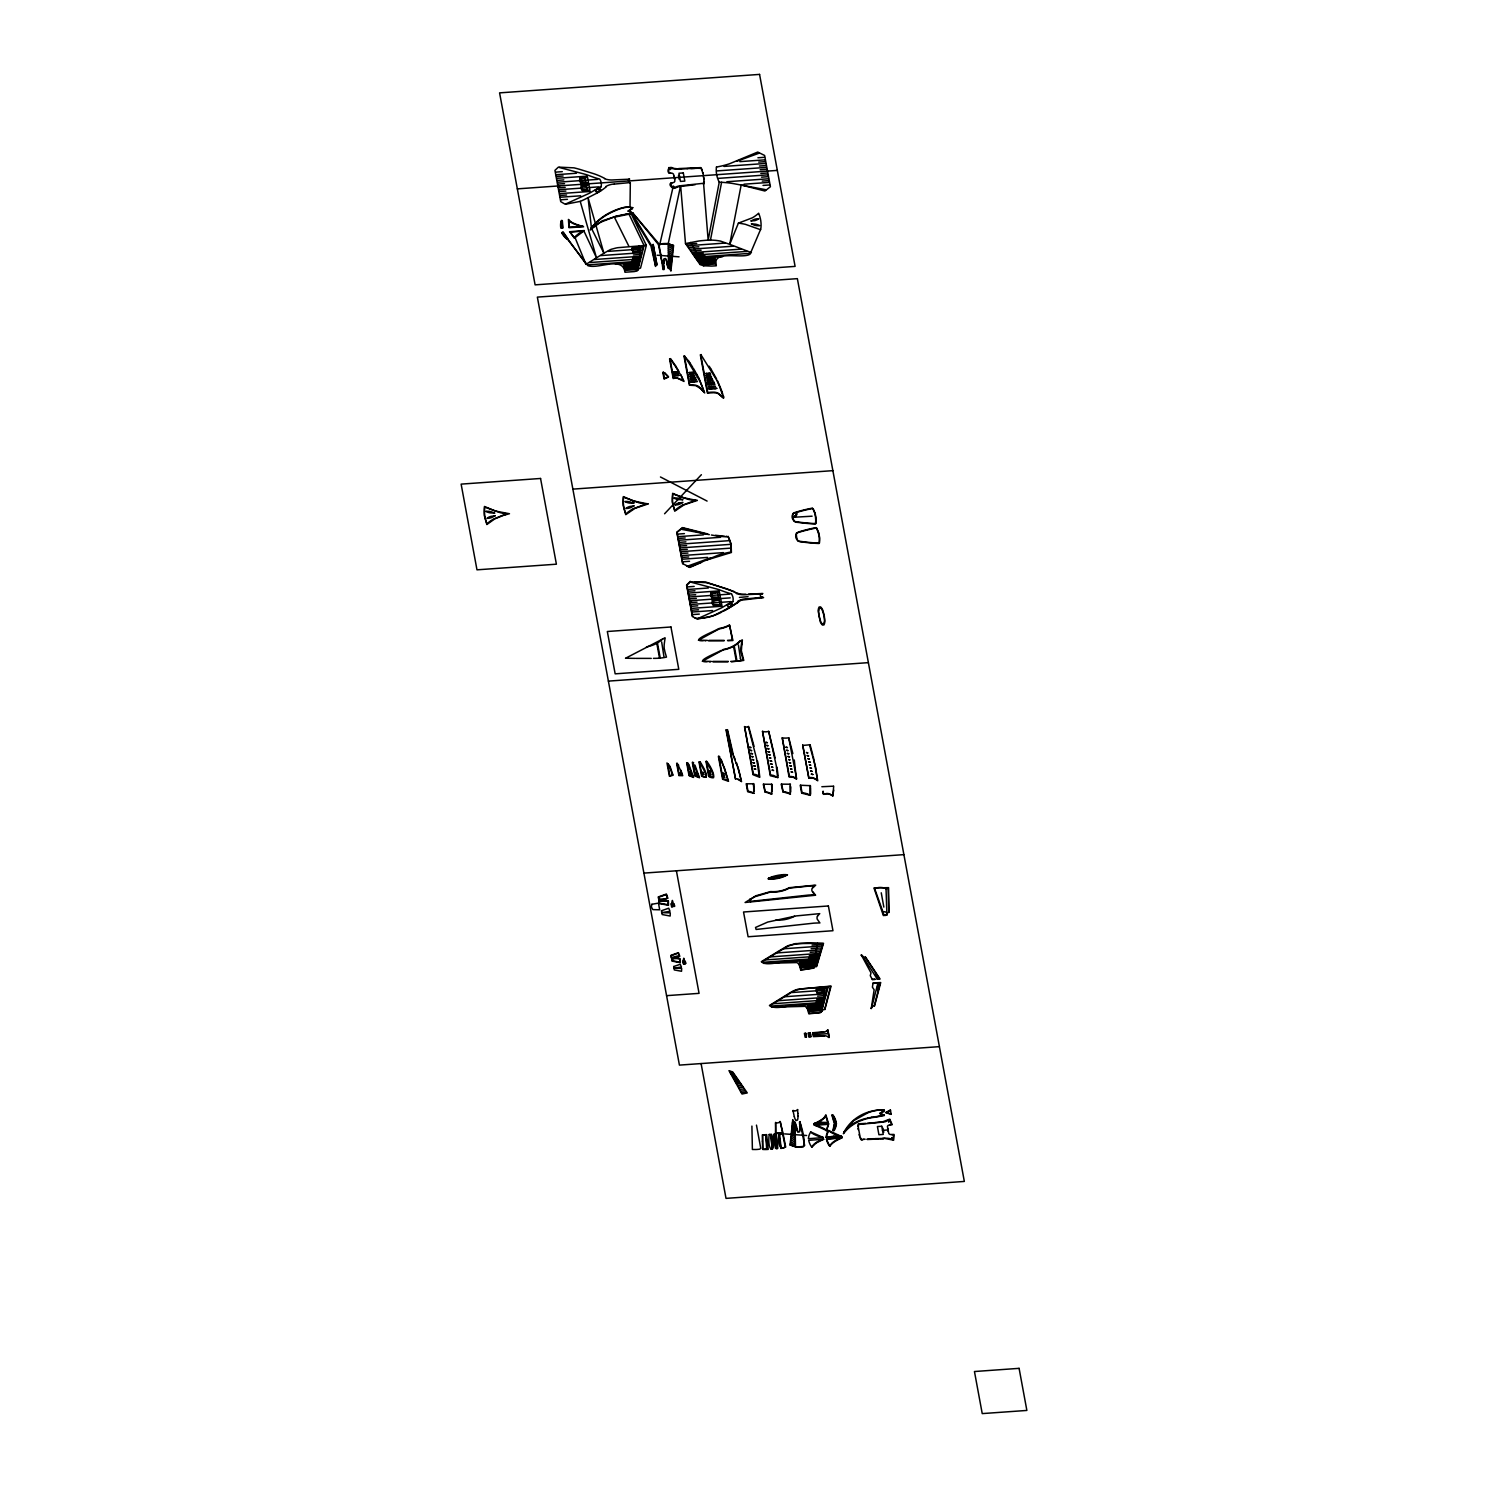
<?xml version="1.0" encoding="UTF-8"?>
<svg xmlns="http://www.w3.org/2000/svg" width="1488" height="1488" viewBox="0 0 1488 1488"><rect width="100%" height="100%" fill="white"/><g stroke="black" fill="none" stroke-linecap="round" stroke-linejoin="round"><path stroke-width="1.5" d="M796.917 513.937L796.247 515.908L796.192 514.699M670.307 244.739L673.599 245.464L670.902 271.076M790.742 792.044L790.686 788.008M875.874 974.008L875.855 975.086L875.576 973.617M703.75 179.155L703.843 179.899A10.993 9.746 26.9 0 1 703.564 183.284L680.593 185.74L668.149 244.013L668.651 268.063A9.114 8.072 26.9 0 1 670.753 270.5M799.986 1121.58L804.655 1145.5L803.26 1146.374A34.968 30.988 26.9 0 1 795.503 1146.709L795.001 1122.64A9.114 8.072 26.9 0 1 792.881 1120.222M772.291 791.616L771.974 784.306L763.251 784.213L765.074 792.137A18.042 15.996 26.9 0 1 771.361 794.22L771.974 793.997M833.708 790.109L832.648 796.08M790.054 1145.258L792.751 1119.627M704.326 181.424L704.122 182.912A9.895 8.779 26.9 0 1 703.861 183.824L703.266 183.917M857.906 1126.286L858.148 1124.612A9.895 8.761 26.9 0 1 858.371 1123.831L865.979 1123.384M823.348 1137.539L810.718 1131.94A18.358 16.275 26.9 0 0 808.393 1138.692L823.366 1137.613A23.92 21.204 26.9 0 1 816.652 1135.567L815.275 1134.935A15.438 13.69 26.9 0 1 810.644 1132.015M679.904 961.676C682.155 956.765 669.842 958.123 672.353 960.764L679.849 962.159M886.848 912.907L886.03 888.485A16.163 14.322 26.9 0 0 879.036 887.48L874.516 888.224L883.035 912.125A19.4 17.186 26.9 0 1 883.742 915.12C888.336 917.054 887.499 909.968 883.035 912.125M810.644 794.183L810.569 787.784M836.442 1123.161L836.386 1123.756A18.805 16.666 26.9 0 1 834.024 1130.657L833.336 1130.694M887.108 915.008L883.37 915.548L873.977 887.945L888.578 887.648L888.95 912.553M817.47 943.299L813.304 967.87L806.143 969.172M664.094 260.53L663.983 263.636M741.396 650.461L741.861 644.192M741.768 644.825L742.233 641.365A35.842 31.75 26.9 0 0 742.363 639.859L739.536 641.421L741.842 640.77A46.37 41.106 26.9 0 1 741.675 642.295L741.173 645.941A26.393 23.399 26.9 0 0 741.136 652.581L741.545 654.106A47.969 42.52 26.9 0 0 741.935 655.669L743.237 660.095A55.707 49.364 26.9 0 1 732.319 661.379L730.794 661.379M799.577 1130.117L800.06 1125.114M637.143 270.704L640.305 252.16L639.245 245.762M791.579 992.366L770.17 1005.516L772.049 1006.781C782.409 1010.65 806.961 996.718 809.156 1013.384L818.233 1012.77A14.415 12.778 26.9 0 0 820.837 1012.1L824.482 993.296L822.752 990.729L823.441 986.897M871.224 1008.678L874.144 989.762L872.414 987.214L873.01 982.973L880.729 982.545L874.479 1006.148M778.038 777.61L770.282 775.732L762.507 731.352A9.467 8.389 26.9 0 0 768.682 731.333L775.099 757.95M716.435 167.065A28.811 25.538 26.9 0 0 719.243 182.187L708.158 240.145L703.564 183.284M710.464 240.07L721.587 182.299L723.856 182.447A96.348 85.374 26.9 0 1 733.1 183.545L766.041 189.739M833.317 1130.117L834.694 1123.905L835.958 1123.682A18.358 16.275 26.9 0 1 833.633 1130.434M815.889 523.237L816.112 518.81M614.358 184.103L630.317 182.54L630.019 207.204L631.879 208.58L628.122 211.073L632.698 212.951L659.705 244.757L672.762 188.399L670.66 183.34L673.971 182.336A3.292 2.92 26.9 0 0 674.808 181.257L674.789 177.686M819.497 542.841L819.721 538.34M821.99 1011.282L821.953 1011.412A4.111 3.646 26.9 0 1 824.705 1009.236L830.509 986.507L828.239 986.656L821.395 1011.803M871.559 1007.86A4.111 3.646 26.9 0 1 874.367 1005.702L880.171 982.991L877.901 983.122L871.596 1007.878A3.143 2.79 26.9 0 1 870.982 1008.325M878.125 986.767L877.79 985.112M878.311 988.813L878.441 986.99M630.763 213.286L631.916 213.137L651.837 246.041L655.613 266.464L650.963 246.097L630.986 213.286L646.331 245.371L640.528 268.119A4.111 3.646 26.9 0 0 637.72 270.258L636.641 270.946A14.415 12.778 26.9 0 1 634.055 271.597L624.96 272.248C622.765 255.583 598.213 269.514 587.853 265.645L567.114 238.619M875.074 979.457L872.414 979.699L870.275 975.644L871.019 972.91L861.273 954.905M815.777 523.702L815.387 523.962A168.535 149.358 26.9 0 1 798.498 522.455C791.895 522.809 789.049 513.434 796.564 511.965A168.535 149.358 26.9 0 1 812.448 508.115M819.386 543.232L818.995 543.492A168.535 149.358 26.9 0 1 802.106 541.967C795.541 542.562 792.639 532.834 800.172 531.476A168.535 149.358 26.9 0 1 816.056 527.626L816.54 527.868M754.118 793.383L747.664 791.69L746.195 783.785L753.746 783.804M771.565 793.829L771.77 787.71A123.262 109.238 26.9 0 0 771.602 785.125L771.509 784.176M790.537 794.034L783.99 792.155M740.429 658.682L740.782 659.426M637.757 270.258L644.062 245.501L628.773 213.695M685.503 243.567L700.197 264.697A9.133 8.091 26.9 0 1 703.285 265.757L711.245 266.073A113.144 100.273 26.9 0 0 716.342 265.775C711.394 249.11 742.698 259.489 750.082 254.132L760.48 229.673L745.302 224.297A75.497 66.904 26.9 0 0 738.401 223.144L729.715 244.33L720.49 241.093A49.774 44.101 26.9 0 0 706.577 240.238L702.262 240.61A68.002 60.264 26.9 0 0 698.635 241.037L685.503 243.567L680.63 185.74L679.142 185.963A17.577 15.568 26.9 0 0 676.612 186.651L672.762 188.399M753.281 783.544L753.486 785.422A116.51 103.267 26.9 0 1 753.728 787.896L753.709 793.234A11.365 10.063 26.9 0 0 748.018 791.263L746.623 783.748M673.841 168.386L677.505 168.814L675.998 169A17.577 15.568 26.9 0 1 673.301 168.739L672.018 168.423M881.733 1122.157L889.75 1119.143L892.205 1124.705L890.029 1124.984M884.318 1115.163L879.706 1113.415L883.5 1111.145L881.64 1109.788A46.221 40.957 26.9 0 0 867.616 1112.931L853.796 1120.576L844.384 1131.977M891.74 1134.488L894.009 1134.451L893.637 1140.217L884.746 1138.394M796.452 514.011L796.173 514.625M628.122 211.073L632.363 208.785L632.102 207.427L625.183 207.167A33.517 29.704 26.9 0 0 624.514 207.278C611.029 210.459 597.692 218.085 590.215 229.952L598.604 223.498A42.873 37.981 26.9 0 1 601.078 222.065L614.079 216.988M796.359 514.216L796.675 513.36M832.108 1114.884L832.871 1114.865A18.805 16.666 26.9 0 1 836.089 1122.008L834.005 1122.398L831.941 1115.219M795.001 515.759L794.22 516.708L795.429 516.262M810.383 795.355L801.679 793.141L800.209 785.236L810.439 785.683M863.338 1139.362L865.198 1139.213M567.449 238.917L566.798 238.991A18.805 16.666 26.9 0 1 561.683 232.76L563.208 232.24M686.489 565.979L689.781 567.449L701.592 562.334M695.082 618.097C702.801 619.343 714.147 616.237 721.829 612.014M819.237 606.862L818.958 607.346A9.746 8.63 26.9 0 0 818.214 610.582L820.241 621.705A9.746 8.63 26.9 0 0 822.12 624.737L822.622 625.165M823.813 625.072L824.11 624.569A9.765 8.649 26.9 0 0 824.836 621.352L824.315 616.069M567.653 238.582L563.375 232.24M696.849 168.256L699.844 168.144M585.993 264.38L574.814 237.02A19.177 17 26.9 0 1 577.139 234.881L578.218 234.044A23.92 21.204 26.9 0 1 583.966 231.086L596.446 257.703L580.227 201.382L565.273 204.302L560.716 201.624L554.931 170.357L558.391 167.121L574.015 167.846A141.174 125.104 26.9 0 1 579.427 169.279L593.935 173.761A63.24 56.042 26.9 0 1 600.854 176.495L604.649 178.337M813.025 887.648L815.703 885.155L789.161 887.704A34.391 30.467 26.9 0 1 770.672 891.572L755.885 895.776L745.079 902.509L815.629 895.218L812.913 891.926M795.299 516.578L795.578 515.611M776.364 1134.34C766.618 1135.809 782.39 1152.307 775.415 1148.197L773.927 1134.098L776.29 1133.93L777.833 1148.271M782.688 1133.893C776.104 1130.694 777.499 1153.591 785.218 1146.876L782.781 1134.34M767.306 1149.052L765.836 1135.084L762.767 1135.307L762.73 1149.034A34.968 30.988 26.9 0 0 766.655 1149.089L765.836 1135.084M770.691 1134.749L772.16 1148.699L771.175 1135.139L769.091 1134.433L771.509 1134.265C778.038 1153.498 766.729 1154.837 769.166 1134.842M664.578 513.769L701.387 474.709M832.331 1143.416L829.634 1146.206A18.805 16.666 26.9 0 1 826.398 1139.064L842.171 1137.483L835.438 1141.147M823.608 1118.083L823.831 1117.86A13.355 11.83 26.9 0 0 825.338 1115.684L825.84 1114.772L828.314 1122.901L813.731 1124.072L820.576 1120.334M814.196 1144.7L811.834 1147.285A18.358 16.275 26.9 0 1 808.691 1140.329L823.664 1139.25L817.284 1142.431M875.558 974.659L876.525 975.961M665.062 373.209A58.069 51.466 26.9 0 1 668.577 376.836L664.094 379.087L662.83 372.335L665.062 373.209M563.152 232.63L586.253 264.213L603.905 253.202L591.48 228.371L602.175 220.838L616.702 216.113M823.329 1118.362L821.06 1120.036M814.382 1144.514L816.745 1142.765M832.536 1143.23L834.898 1141.482M761.856 594.27L762.823 593.489L748.464 594.14M826.379 1031.072L826.696 1030.812A5.785 5.134 26.9 0 1 827.886 1030.031L829.207 1037.117A5.785 5.134 26.9 0 1 827.756 1036.559L827.347 1036.355A10.044 8.909 26.9 0 0 823.608 1035.667L813.769 1036.206L813.211 1033.137L822.994 1032.356A10.044 8.909 26.9 0 0 826.342 1031.296M738.42 601.952L737.397 602.752M606.23 186.874L603.198 189.199A63.24 56.042 26.9 0 1 597.469 192.845L584.97 199.243A141.174 125.104 26.9 0 1 580.227 201.382M738.122 602.194L737.137 602.956M813.992 968.093L801.121 970.027M738.104 601.636L735.053 603.961A63.24 56.042 26.9 0 1 729.325 607.625L716.844 614.005A141.174 125.104 26.9 0 1 712.082 616.162L697.128 619.064L692.385 616.516L686.563 585.044L690.302 581.324M736.802 603.217L726.981 609.355M738.662 601.766L739.685 601.059M663.908 656.413L661.658 641.923M740.466 658.793L738.42 644.936M797.475 1109.509L797.884 1113.173M780.047 1121.394L782.967 1133.038L775.471 1133.577L775.639 1122.38M723.001 649.717L723.131 649.493A34.429 30.523 26.9 0 0 739.536 641.421L739.852 641.644A34.894 30.913 26.9 0 1 723.242 649.884L723.224 649.81M667.926 898.343L666.419 894.028L658.217 896.948L658.868 899.905M679.774 956.579L678.807 954.552L679.607 955.352M777.48 951.799L787.766 945.773L795.689 943.597L823.534 943.28L816.559 966.679M661.453 257.759L658.998 245.222L660.393 244.33A34.968 30.988 26.9 0 1 668.149 244.013M776.81 952.246L772.886 954.664M675.031 378.194L673.208 378.547L669.581 358.924L670.567 358.645L675.608 365.843M725.865 536.443L726.628 536.219M816.428 1142.449L817.619 1141.742A23.92 21.204 26.9 0 1 823.664 1139.287L823.682 1139.343M557.981 187.283L559.637 186.298M691.492 601.059L690.637 602.249M773.165 955.017L788.008 946.145A49.774 44.101 26.9 0 1 801.251 943.355L805.585 943.113A68.002 60.264 26.9 0 1 809.267 943.02L822.994 943.652L816.391 966.289A9.133 8.091 26.9 0 0 813.769 967.758L813.248 967.888M772.402 954.961L761.298 961.694L763.846 963.406L795.987 962.587M772.588 955.352L762.079 961.75L763.939 962.996C774.318 966.865 798.87 952.934 801.065 969.618A113.144 100.273 26.9 0 0 806.143 969.172M880.673 1113.34L883.984 1111.369L883.723 1110.029C867.281 1109.155 850.262 1118.269 843.38 1133.744C850.857 1123.812 862.761 1118.455 874.888 1117.246M739.424 597.413L748.073 596.669M698.969 378.361L704.717 392.981L701.797 389.689A13.727 12.164 26.9 0 0 701.053 388.87L695.826 385.634L689.372 385.206L683.959 355.985L688.591 360.896M791.728 991.771L794.071 990.543M595.256 190.538L599.218 188.325L600.65 190.352L596.688 192.566L600.166 190.501M714.779 392.665L707.395 393.055L700.327 354.814L701.332 354.572M727.111 605.3L731.073 603.086L732.505 605.114L728.488 607.253M791.058 992.143L769.426 1005.497L771.937 1007.19L804.097 1006.372M792.267 991.975L794.053 991.027A15.922 14.117 26.9 0 1 795.559 990.413L799.967 989.222A60.617 53.717 26.9 0 1 802.013 988.813L828.239 986.656M890.494 1110.439L886.569 1112.522L891.145 1113.954M706.614 761.335C709.609 764.144 719.597 782.539 708.753 776.494L705.963 761.372L711.915 771.268A34.094 30.206 26.9 0 1 713.589 777.703L709.144 776.215L706.391 761.335M723.633 611.084L726.553 609.578M700.309 762.098C702.801 766.301 711.952 781.051 701.629 776.197L698.988 761.875L700.234 761.986M740.354 600.668L740.652 600.538A11.253 9.97 26.9 0 1 741.842 600.092L763.586 597.599L762.358 596.967M718.332 628.885L719.243 628.457A34.429 30.523 26.9 0 0 729.436 624.979L732.914 640.51L727.855 640.751M718.165 629.443L719.281 628.903A34.894 30.913 26.9 0 0 729.697 625.332L732.412 640.138A50.573 44.826 26.9 0 1 731.352 640.212L727.52 640.342M723.168 649.94L722.052 650.461M754.044 746.344L748.65 726.479L747.515 726.851A3.515 3.125 26.9 0 1 744.539 726.609L753.04 774.746L759.791 777.331L758.489 765.967M717.439 629.312C714.612 631.172 688.293 641.495 703.396 640.714M717.997 629.517L698.411 640.249A48.695 43.152 26.9 0 1 699.899 640.231L703.247 640.305M721.234 650.386C718.09 652.376 692.441 662.402 707.284 661.732M721.885 650.554L702.299 661.286A48.695 43.152 26.9 0 1 703.787 661.267L707.135 661.323M716.472 167.065L720.843 166.172A96.348 85.374 26.9 0 0 729.455 163.792L757.727 152.055L764.627 155.459L770.412 186.725L764.925 191.022L741.173 184.977L729.715 244.33L751.44 252.644M711.394 535.01L714.333 535.513A96.348 85.374 26.9 0 0 723.596 536.629L728.171 536.87A28.811 25.538 26.9 0 1 730.999 551.992L726.59 552.885A96.348 85.374 26.9 0 0 717.997 555.247L689.725 567.002L682.62 563.71L676.798 532.239L682.415 527.589L707.656 533.932M707.172 559.879L731.408 552.494L731.11 543.827L728.134 536.294M565.998 203.837L588.802 193.533A73.656 65.286 26.9 0 0 590.792 192.473L594.437 190.297A66.365 58.813 26.9 0 1 601.152 186.874M697.853 618.599L720.657 608.294A73.656 65.286 26.9 0 0 722.647 607.234L726.311 605.058A66.365 58.813 26.9 0 1 733.026 601.654M643.3 247.064L635.153 247.789M642.444 250.635L634.279 251.36M641.551 254.299L633.386 255.006M640.789 257.443L632.623 258.149M640.175 259.916L632.009 260.642M827.495 988.218L819.33 988.925M826.621 991.771L818.456 992.496M825.728 995.435L817.582 996.16M824.966 998.578L816.8 999.304M824.371 1001.052L816.205 1001.777M759.252 153.134L736.783 161.281M688.181 565.924L710.65 557.777M689.149 765.316L693.557 777.424L689.056 775.657L686.656 762.749L688.07 763.214M823.124 791.151L823.589 794.239L826.584 793.513A7.403 6.566 26.9 0 1 829.504 793.885L832.908 795.782L833.689 786.166M794.908 990.19L797.494 989.39M721.624 760.554L728.525 781.293L722.61 779.266L718.369 756.369L719.746 756.815M676.873 187.004C673.45 191.245 666.382 183.303 672.297 182.652M678.193 953.194L671.404 955.612L671.367 957.64L679.235 955.575M680.853 770.17L682.75 775.676L678.919 775.62L676.649 763.4L678.677 765.223M820.632 1012.621L808.84 1013.83L806.924 1007.116M827.719 1029.696L829.169 1037.508A3.925 3.478 26.9 0 1 828.295 1037.248M702.392 171.864L702.28 171.455A10.993 9.746 26.9 0 0 700.774 168.181L698.765 168.386M812.839 755.123L810.104 744.781L803.799 745.339A6.436 5.692 26.9 0 1 802.702 745.079L808.914 778.205A8.351 7.403 26.9 0 1 815.275 779.08L817.749 780.791L813.285 756.611M677.207 186.893L695.175 184.679M671.441 958.049L670.958 955.315L678.416 952.673L679.142 954.236M886.048 888.894L888.15 888.224L888.727 912.163A4.111 3.646 26.9 0 0 886.643 914.915M504.079 514.736L493.365 519.163A41.757 37.014 26.9 0 0 487.004 523.795A36.344 32.215 26.9 0 1 484.679 507.11L500.247 512.69A75.404 66.83 26.9 0 0 507.259 513.862L494.797 518.866L486.855 524.539L484.307 515.48L484.437 506.459L495.448 511.072L509.473 513.732L505.027 514.904M672.52 774.95L669.786 775.769L667.833 763.735A15.922 14.117 26.9 0 1 669.842 767.213L671.516 772.235A37.33 33.089 26.9 0 0 672.502 774.95M738.401 223.144L752.296 217.843A41.757 37.014 26.9 0 0 758.657 213.212L759.066 214.291A33.238 29.444 26.9 0 1 760.666 229.729M865.979 1118.418L865.681 1118.548A46.109 40.864 26.9 0 0 844.087 1131.773M614.358 217.174L633.2 213.342L629.015 211.017M678.826 503L682.973 502.405L679.923 504.041A12.555 11.123 26.9 0 1 674.864 504.99A12.071 10.714 26.9 0 1 678.844 503.018M614.823 216.616L618.896 215.611M798.089 989.241L831.085 986.06L824.836 1009.664M866.927 1118.232L867.857 1117.972M883.853 1115.2L879.706 1113.415M884.374 1115.516L875.707 1117.135M659.221 899.812L666.717 898.771M671.869 957.937L678.677 956.989M883.835 1115.163L878.069 1116.316M618.896 215.648L621.035 215.146M770.579 892.019L754.937 896.687L750.324 899.329L750.901 901.337L808.412 895.069A99.436 88.127 26.9 0 1 812.932 894.846L814.699 894.809L812.057 891.07A4.241 3.757 26.9 0 1 811.834 889.805A4.817 4.259 26.9 0 1 812.169 888.28L814.531 885.509L789.365 888.094A34.838 30.876 26.9 0 1 770.672 891.982M823.645 1031.798L812.69 1032.765L813.415 1036.634L824.426 1036.039M867.857 1118.009L871.615 1117.302M684.257 960.058L684.294 960.058A6.417 5.692 26.9 0 0 683.755 958.216L683.271 960.206M621.035 215.202L623.305 214.681M622.412 214.904L625.592 214.235M625.611 214.291L626.894 213.993M626.913 214.03L630.763 213.323M583.966 231.049L570.313 232.147L574.182 237.857M835.828 1123.273L834.303 1123.533L833.02 1130.396M585.1 178.244L580.655 179.025L580.357 180.606L581.231 182.113L585.844 182.243M586.477 185.721L582.05 186.484L581.752 188.083L582.626 189.59L587.221 189.701M636.957 247.696L632.512 248.459L632.214 250.04L633.088 251.546L637.701 251.677M717.755 592.596L711.748 593.638L711.413 595.442L712.399 597.134L718.63 597.302M719.15 600.073L713.124 601.115L712.789 602.9L713.775 604.593L720.006 604.76M821.134 988.832L816.707 989.594L816.41 991.194L817.284 992.701L821.878 992.812M632.698 212.989L658.998 245.222M672.483 902.528L672.948 902.435A7.049 6.25 26.9 0 0 672.353 900.426L671.832 902.621M878.087 1116.372L874.851 1116.8M871.615 1117.265L874.851 1116.837M684.294 963.982L685.782 963.424A7.328 6.491 26.9 0 0 685.131 961.192L682.583 961.267L683.885 964.019M694.04 376.185L694.096 376.185A2.269 2.009 26.9 0 0 694.803 375.999A2.269 2.009 26.9 0 0 694.04 375.887L694.04 375.869M674.529 375.553L674.585 375.553A2.53 2.251 26.9 0 0 673.822 375.72A2.53 2.251 26.9 0 0 674.585 375.832M674.957 375.497L678.026 375.292M693.724 376.222L691.083 376.427M707.098 377.059L707.153 377.059A2.53 2.251 26.9 0 0 706.391 377.227A2.53 2.251 26.9 0 0 707.153 377.338L707.265 377.357M707.525 377.022L710.594 376.799M678.1 375.608L678.249 375.59A2.269 2.009 26.9 0 0 678.956 375.422M677.765 375.646L675.236 375.832M710.018 388.591L715.003 388.219M710.799 389.056L715.263 388.703M690.767 377.878L690.841 377.878A2.883 2.548 26.9 0 0 689.986 378.045A2.883 2.548 26.9 0 0 690.823 378.157L691.25 378.157M691.12 377.84L694.543 377.599M707.488 378.808L707.544 378.789A2.883 2.548 26.9 0 0 706.707 378.975A2.883 2.548 26.9 0 0 707.544 379.087M707.786 378.77L711.264 378.529M712.343 378.64A2.883 2.548 26.9 0 1 711.562 378.808L711.264 378.845M710.353 388.535L709.664 388.628A4.073 3.608 26.9 0 0 708.53 388.889A4.073 3.608 26.9 0 0 709.739 389.056L709.832 389.075M714.928 388.74L715.523 388.666A4.073 3.608 26.9 0 0 716.751 388.387M694.264 377.952L691.436 378.157M710.966 378.882L708.139 379.087M692.106 381.616L696.161 381.337M708.809 382.546L712.882 382.249M735.574 779.228L725.977 729.808L727.52 729.697L733.212 754.379M874.777 1122.547L880.468 1121.915M874.795 1122.956L879.687 1122.398A64.672 57.307 26.9 0 1 881.305 1122.25L883.76 1122.026A13.28 11.774 26.9 0 0 885.788 1121.543L889.564 1119.757L891.572 1124.333L888.262 1125.319A3.292 2.92 26.9 0 0 887.425 1126.397L888.745 1133.465A3.292 2.92 26.9 0 0 889.954 1134.395L893.525 1134.898L893.228 1139.641L890.14 1138.655M691.176 379.645L691.306 379.626A3.348 2.976 26.9 0 0 690.32 379.831A3.348 2.976 26.9 0 0 691.232 379.942L693.408 379.849M691.492 379.607L695.194 379.347M695.119 379.682L693.594 379.831M707.879 380.575L708.009 380.556A3.348 2.976 26.9 0 0 707.042 380.742A3.348 2.976 26.9 0 0 707.935 380.854L708.139 380.872M708.214 380.537L711.915 380.277M711.841 380.612L710.26 380.761M874.144 1123.031L858.669 1124.389A10.993 9.746 26.9 0 0 858.39 1127.774L859.952 1136.218A10.993 9.746 26.9 0 0 861.459 1139.473L864.137 1139.362M673.692 371.944L673.841 371.926A2.567 2.269 26.9 0 0 673.115 372.056A2.567 2.269 26.9 0 0 673.729 372.112L673.822 372.13M689.539 372.539L689.669 372.521A2.567 2.269 26.9 0 0 688.944 372.651A2.567 2.269 26.9 0 0 689.576 372.707L691.027 372.651M706.242 373.451L706.391 373.451A2.567 2.269 26.9 0 0 705.665 373.581A2.567 2.269 26.9 0 0 706.279 373.637L706.372 373.637M691.827 381.653L691.753 381.653A3.757 3.329 26.9 0 0 690.748 381.858M695.807 381.746L694.133 381.895M708.53 382.565L708.474 382.583A3.757 3.329 26.9 0 0 707.451 382.788M712.529 382.658L711.059 382.807M708.883 384.443L708.753 384.462A3.98 3.534 26.9 0 0 707.767 384.667M709.106 384.425L713.422 384.109M873.53 1122.677L867.467 1123.273M674.027 371.907L676.928 371.702A2.474 2.195 26.9 0 1 677.598 371.74A2.474 2.195 26.9 0 1 676.966 371.907M677.617 373.711L677.672 373.693A2.66 2.344 26.9 0 0 678.305 373.562A2.66 2.344 26.9 0 0 677.635 373.507L677.579 373.507M689.948 372.484L692.776 372.298A2.474 2.195 26.9 0 1 693.427 372.335M693.464 374.288L693.52 374.288A2.66 2.344 26.9 0 0 694.152 374.158A2.66 2.344 26.9 0 0 693.482 374.102L693.427 374.083M706.577 373.414L709.497 373.209A2.474 2.195 26.9 0 1 710.148 373.246M710.185 375.218L710.222 375.218A2.66 2.344 26.9 0 0 710.855 375.088A2.66 2.344 26.9 0 0 710.204 375.013L710.148 375.013M713.701 384.443L711.524 384.667M709.534 386.582L714.5 386.266A3.832 3.404 26.9 0 1 715.505 386.322A3.832 3.404 26.9 0 1 714.556 386.564L713.719 386.675M692.683 372.521L692.776 372.502A2.474 2.195 26.9 0 0 693.445 372.372M709.385 373.432L709.478 373.432A2.474 2.195 26.9 0 0 710.148 373.302M709.925 386.545L709.237 386.62A4.222 3.739 26.9 0 0 708.214 386.843A4.222 3.739 26.9 0 0 709.292 386.954L713.645 386.675M676.649 371.944L675.608 371.758M692.348 372.558L691.12 372.651M709.069 373.469L708.083 373.562M677.17 373.748L677.021 373.767M746.213 598.864L762.172 597.32M674.231 373.748L674.12 373.953A2.864 2.548 26.9 0 1 673.45 373.916A2.864 2.548 26.9 0 1 674.083 373.767L676.11 373.562M692.813 374.362L691.901 374.437M709.683 375.274L708.66 375.367M872.321 979.29L874.981 979.048M859.599 1124.351L861.329 1124.203M821.841 786.724L833.243 786.185M877.195 979.271L880.096 979.03L865.384 956.914M883.835 907.103L881.249 892.8M710.129 380.779L708.716 380.854M823.589 794.239L823.757 794.406A8.463 7.496 26.9 0 1 832.685 795.913M555.731 172.124L562.315 171.659M757.913 157.765L764.497 157.3M556.196 174.691L576.507 173.24M739.834 161.634L764.981 159.848M556.531 176.458L563.115 175.993M758.713 162.099L765.297 161.634M556.865 178.3L587.407 176.123M724.024 166.414L765.65 163.457M557.256 180.401L563.822 179.918M759.457 166.024L766.041 165.559M557.591 182.224L597.655 179.378M716.881 170.915L766.376 167.4M557.926 184.084L564.51 183.619M760.145 169.725L766.711 169.26M517.34 188.864L777.331 170.395M558.632 187.841L565.198 187.376M760.833 173.464L767.417 172.999M558.967 189.701L599.05 186.856M718.276 178.374L767.752 174.859M559.302 191.524L565.886 191.059M761.521 177.165L768.087 176.7M559.693 193.626L590.252 191.45M726.851 181.741L768.478 178.783M560.046 195.449L566.63 194.984M762.228 181.09L768.812 180.625M560.362 197.234L580.673 195.802M744 184.196L769.147 182.41M560.846 199.783L567.43 199.318M763.028 185.423L769.612 184.958M686.414 244.162L696.719 243.437M608.034 251.379L642.742 248.905M687.493 245.743L725.177 243.065M637.757 249.649L639.524 249.519M688.553 247.529L698.858 246.785M600.761 255.583L641.83 252.662M689.707 249.277L733.268 246.19M690.841 250.951L701.127 250.226M594.382 259.526L640.956 256.234M691.957 252.625L741.005 249.147M692.85 253.909L703.154 253.165M589.639 262.558L640.305 258.949M693.724 255.173L746.957 251.398M694.468 256.215L704.773 255.49M587.741 264.883L639.747 261.181M695.212 257.257L749.915 253.369M615.493 264.269L639.412 262.576M696.161 258.559L722.647 256.68M623.305 265.069L639.077 263.953M697.091 259.861L715.337 258.559M623.825 266.408L638.743 265.348M698.039 261.144L715.319 259.916M624.235 267.747L638.408 266.724M699.025 262.446L715.412 261.274M624.625 269.068L638.054 268.119M699.992 263.748L715.523 262.632M624.979 270.407L637.534 269.514M702.541 264.92L715.672 263.99M668.54 268.491L667.331 264.938L667.926 267.821M711.227 384.685L708.883 384.778A3.98 3.534 26.9 0 1 707.786 384.722M572.88 489.124L832.871 470.654M812.113 516.187L794.127 517.247M677.821 534.099L684.406 533.615M678.286 536.647L703.433 534.862M678.621 538.433L685.205 537.968M678.956 540.256L720.583 537.298M679.346 542.357L685.931 541.892M679.681 544.199L729.176 540.665M680.035 546.059L686.6 545.575M680.369 547.919L729.864 544.403M680.723 549.797L687.289 549.332M681.058 551.657L730.552 548.142M681.411 553.499L687.977 553.034M681.802 555.582L723.41 552.625M682.136 557.423L688.721 556.958M682.453 559.209L707.6 557.423M682.936 561.757L689.539 561.292M687.586 586.904L694.189 586.421M688.051 589.453L708.362 588.002M688.386 591.238L694.97 590.773M688.721 593.061L719.281 590.903M689.111 595.163L695.696 594.698M689.446 596.986L729.529 594.14M689.8 598.846L696.365 598.381M690.134 600.724L730.217 597.878M690.488 602.603L697.072 602.138M690.841 604.463L730.906 601.617M691.176 606.304L697.742 605.821M691.567 608.387L722.108 606.211M691.901 610.229L698.486 609.764M692.236 612.014L712.529 610.564M692.701 614.563L699.304 614.098M608.387 681.113L868.378 662.644M788.714 737.788A16.982 15.047 26.9 0 1 782.242 737.825L789.049 776.922L792.509 777.127A8.165 7.235 26.9 0 1 793.364 777.387L794.425 777.871M790.481 784.213L781.181 784.157L783.023 792.081M763.697 784.176L765.297 791.895M781.609 784.12L783.172 791.839M643.895 873.103L903.886 854.633M658.998 900.612L659.463 903.607L668.503 905.281L668.391 900.872M812.02 945.085L822.325 944.359M784.157 948.73L821.841 946.052M811.165 948.656L821.469 947.93M777.424 952.897L820.985 949.809M810.197 952.32L820.502 951.595M770.97 956.858L820.018 953.38M809.305 955.482L819.609 954.738M765.985 959.89L819.218 956.114M808.579 957.956L818.865 957.23M763.828 962.234L818.53 958.346M791.579 961.62L818.084 959.741M799.409 962.438L817.637 961.136M799.912 963.759L817.191 962.531M800.339 965.098L816.726 963.926M800.711 966.437L816.242 965.34M801.065 967.777L814.178 966.847M666.568 995.658L699.062 993.352L676.408 870.796M792.211 992.515L826.937 990.041M821.953 990.785L823.72 990.673M784.957 996.718L826.026 993.798M778.559 1000.68L825.152 997.369M773.834 1003.693L824.482 1000.085M771.919 1006.018L823.943 1002.317M799.688 1005.404L823.608 1003.712M807.5 1006.223L823.273 1005.088M808.003 1007.543L822.92 1006.483M808.43 1008.883L822.585 1007.878M808.802 1010.222L822.25 1009.255M809.156 1011.561L821.729 1010.668M805.789 1033.658L806.366 1036.727M810.346 1033.342L808.616 1033.453L809.193 1036.522L810.923 1036.411M808.895 1034.997L810.644 1034.867M813.49 1034.662L828.221 1033.621M939.412 1046.641L679.421 1065.11L537.354 297.116L797.363 278.647L964.336 1181.435L726.014 1198.379L701.09 1063.567M730.403 1072.922L732.784 1072.755M731.203 1074.224L733.77 1074.038M732.003 1075.526L734.737 1075.34M732.766 1076.847L735.686 1076.642M733.528 1078.149L736.616 1077.926M734.272 1079.47L737.564 1079.228M734.849 1080.511L738.308 1080.269M735.444 1081.571L739.052 1081.311M736.151 1082.855L739.927 1082.594M736.858 1084.157L740.819 1083.859M737.75 1085.831L741.954 1085.533M738.643 1087.523L743.07 1087.207M739.592 1089.29L744.223 1088.974M740.503 1091.076L745.283 1090.741M741.34 1092.676L746.362 1092.322M780.326 1121.729L782.465 1132.666L775.899 1133.131L775.583 1122.789M795.113 1122.212L796.489 1126.565M795.001 1122.64L796.452 1128.406A10.174 9.002 26.9 0 0 797.903 1132.238L799.595 1131.866A13.652 12.09 26.9 0 0 800.079 1127.867L800.116 1127.253M882.496 1130.341L887.89 1129.95L888.224 1131.55M675.943 373.86L674.566 373.934M691.79 374.455L690.413 374.53M708.511 375.367L706.67 375.46A2.864 2.548 26.9 0 1 706 375.422A2.864 2.548 26.9 0 1 706.633 375.274L709.888 375.013M710.706 382.825L709.237 382.9M694.003 381.895L691.883 381.988M867.02 1139.138L873.158 1138.711M869.234 1138.99L872.489 1138.785M867.281 1139.529L879.017 1138.971M882.663 1138.413A64.672 57.307 26.9 0 0 884.281 1138.32L886.755 1138.264A13.28 11.774 26.9 0 1 888.913 1138.432L890.159 1138.692M646.331 245.371L617.836 247.678A60.617 53.717 26.9 0 0 615.772 248.087L611.363 249.259A15.922 14.117 26.9 0 0 609.857 249.891L603.905 253.202L588.058 197.737L591.48 228.371M862.333 1139.994L861.459 1140.05A9.895 8.761 26.9 0 1 860.864 1139.306L860.027 1137.725M772.03 1148.717L770.728 1148.755M883.463 1138.822L880.152 1138.952M873.084 983.382L877.901 983.122M687.158 168.665L690.971 168.479M878.757 986.581L877.474 986.637M690.804 168.516L697.853 168.274M691.418 168.497L694.691 168.349M687.177 168.702L681.43 168.907M747.962 594.568L761.558 593.954M873.121 1138.748L874.405 1138.692M629.684 179.174L613.577 179.899A20.46 18.135 26.9 0 1 604.519 178.783M747.199 594.605L745.451 594.679A20.46 18.135 26.9 0 1 736.374 593.545M693.166 374.102L689.93 374.344A2.864 2.548 26.9 0 0 689.279 374.474A2.864 2.548 26.9 0 0 689.948 374.53M745.655 594.251L740.819 594.103A12.276 10.881 26.9 0 1 740.094 593.991L738.829 593.656M678.547 168.981L681.43 168.944M667.052 900.631L659.444 900.668M675.124 958.421L678.937 958.402M662.327 900.649L663.388 900.631M875.056 1138.636L878.98 1138.562M678.565 168.572L700.867 167.623A9.895 8.779 26.9 0 1 701.369 168.349L702.224 169.948M713.57 384.109L713.719 384.109A3.98 3.534 26.9 0 1 714.742 384.164M674.176 958.439L672.018 958.439M678.547 169.037L677.003 169.018M695.38 379.347L695.51 379.347A3.404 3.013 26.9 0 1 696.421 379.403A3.404 3.013 26.9 0 1 695.566 379.626M712.101 380.258L712.231 380.258A3.404 3.013 26.9 0 1 713.124 380.314A3.404 3.013 26.9 0 1 712.287 380.537M696.31 381.319L696.44 381.319A3.571 3.162 26.9 0 1 697.426 381.393M713.012 382.249L713.161 382.249A3.571 3.162 26.9 0 1 714.147 382.304M692.236 381.97L691.734 381.988A3.757 3.329 26.9 0 1 690.748 381.932M708.958 382.9L708.53 382.918A3.757 3.329 26.9 0 1 707.47 382.844M879.613 1138.506L882.663 1138.45A64.672 57.307 26.9 0 0 884.281 1138.357M707.693 377.338L710.818 377.096A2.269 2.009 26.9 0 0 711.524 376.929A2.269 2.009 26.9 0 0 710.762 376.817L710.762 376.799M694.729 377.599L694.784 377.599A2.883 2.548 26.9 0 1 695.621 377.654M711.45 378.51L711.506 378.51A2.883 2.548 26.9 0 1 712.324 378.584M715.449 388.219L715.523 388.219A4.073 3.608 26.9 0 1 716.751 388.312M693.873 375.869L690.376 376.148A2.53 2.251 26.9 0 0 689.669 376.315A2.53 2.251 26.9 0 0 690.432 376.427L690.488 376.427M678.137 375.274L678.193 375.274A2.269 2.009 26.9 0 1 678.956 375.348M731.408 661.788L743.777 660.412L741.452 651.074M653.399 658.366L655.538 658.347A55.707 49.364 26.9 0 0 666.475 657.119L665.155 652.655A47.969 42.52 26.9 0 1 664.783 651.093L664.466 649.568M728.339 661.397L712.789 661.397M724.135 640.361L708.902 640.379M724.135 640.77L708.214 640.789M651.26 658.384L636.008 658.384M727.948 661.807L712.919 661.807M635.264 658.384L627.025 658.254A48.695 43.152 26.9 0 0 625.518 658.254L665.08 637.757A46.37 41.106 26.9 0 1 664.913 639.282L664.392 642.928A26.393 23.399 26.9 0 0 664.355 649.568M707.395 640.361L703.991 640.324M711.283 661.397L707.879 661.342M710.539 661.807L709.237 661.788M705.777 640.77L704.996 640.751M562.39 232.202L562.166 232.612A18.358 16.275 26.9 0 0 567.058 238.694M719.262 182.187L721.68 182.299M877.455 976.872L876.711 976.035M724.433 536.257L715.542 535.289M657.026 255.211L679.067 256.829M784.585 1133.893L806.626 1135.511M670.53 173.185C666.01 173.705 667.889 164.591 673.413 168.311M709.311 534.638L681.411 529.3M695.156 500.098L697.351 500.377L684.052 504.841L674.734 511.184L672.241 502.033L672.632 493.309L682.62 497.513L694.989 500.08M646.145 503.595L648.359 503.855L635.041 508.319L625.741 514.662L623.174 505.492L623.305 496.601L633.423 500.935L645.978 503.558M694.487 581.938L705.777 582.05L734.7 591.759M715.003 392.683C719.243 392.144 723.968 400.625 723.689 396.924M671.627 958.402L672.037 961.099L680.258 962.643L680.146 958.644M559.265 167.474L585.249 174.319A73.656 65.286 26.9 0 1 587.574 175.063L591.926 176.663A66.365 58.813 26.9 0 0 599.701 179.044A10.267 9.095 26.9 0 1 601.003 186.837M691.139 582.236L717.104 589.081A73.656 65.286 26.9 0 1 719.429 589.825L723.782 591.443A66.365 58.813 26.9 0 0 731.575 593.824M674.362 177.76L673.506 174.189A3.292 2.92 26.9 0 0 672.297 173.259L668.707 172.757L668.912 167.53L672.018 168.479M706.261 534.08L682.508 528.035L677.021 532.332L682.806 563.58M877.994 985L879.017 985.298M877.883 985.54L878.869 985.837M877.753 985.744L878.869 986.079M877.325 987.567L878.311 987.865M877.25 987.79L878.366 988.125M877.083 988.646L878.125 989.036M876.971 989.278L877.92 989.557M876.841 989.483L877.939 989.799M668.149 244.013L673.301 245.353M737.974 779.507L738.234 779.6A7.18 6.361 26.9 0 1 738.866 779.879L741.545 781.628L737.843 766.413M670.418 244.367L668.205 243.604A35.414 31.378 26.9 0 0 660.281 243.92L658.514 245.018L662.848 265.589M793.011 1145.853L795.522 1147.118A35.414 31.378 26.9 0 0 803.371 1146.783C806.012 1141.519 801.214 1124.742 799.558 1121.878M792.881 1146.244L790.184 1144.867M575.726 224.149L583.612 226.79L568.993 227.683L568.435 219.424L569.272 220.261A13.355 11.83 26.9 0 0 571.522 222.158L571.876 222.382M738.271 593.47L736.988 592.894M575 223.87L572.248 222.605M663.071 638.631L663.071 638.631A34.894 30.913 26.9 0 1 646.48 646.871M775.899 920.012L775.899 920.012A34.838 30.876 26.9 0 0 794.555 916.217M822.473 1127.885L821.097 1127.272A23.92 21.204 26.9 0 0 814.42 1125.244L828.091 1124.37L826.714 1130.582A12.183 10.788 26.9 0 0 825.524 1129.634M736.523 593.117L732.71 591.275A63.24 56.042 26.9 0 0 725.809 588.523L711.301 584.04A141.174 125.104 26.9 0 0 705.87 582.626L690.265 581.882L686.786 585.137L692.571 616.385M668.596 244.943L673.283 247.268M668.614 246.729L673.06 248.942M668.503 248.663L672.836 250.802M668.484 250.635L672.595 252.662M668.484 252.514L672.39 254.448M668.503 254.392L672.204 256.234M668.521 255.862L672.055 257.61M668.558 257.312L671.925 258.968M668.596 258.503L671.813 260.102M668.633 259.712L671.702 261.218M668.707 261.2L671.59 262.632M668.763 262.706L671.479 264.046M668.837 264.194L671.386 265.459M668.93 265.72L671.311 266.891M669.042 267.226L671.237 268.324M792.416 1122.398L794.611 1123.477M792.341 1123.831L794.722 1125.002M792.267 1125.244L794.815 1126.509M792.155 1126.676L794.89 1128.016M792.062 1128.09L794.945 1129.504M791.932 1129.485L795.02 1131.01M791.839 1130.62L795.057 1132.201M791.728 1131.736L795.094 1133.391M791.597 1133.112L795.113 1134.86M791.449 1134.488L795.15 1136.311M791.263 1136.255L795.15 1138.19M791.039 1138.041L795.169 1140.068M790.816 1139.901L795.15 1142.04M790.593 1141.78L795.038 1143.974M790.37 1143.454L795.057 1145.76M660.449 476.978L707.098 501.084M794.666 778.001L794.852 778.094A11.495 10.193 26.9 0 1 796.396 779.135L794.294 759.996M862.147 955.296L877.102 978.862L879.371 978.676L865.421 957.323A4.111 3.646 26.9 0 1 861.905 955.649A3.143 2.79 26.9 0 0 861.161 955.296M820.427 606.788L820.911 607.234A7.57 6.696 26.9 0 1 821.302 607.699L821.711 608.22A10.974 9.728 26.9 0 1 822.808 610.266L824.166 615.288M663.499 372.279L664.764 373.469A57.623 51.057 26.9 0 1 668.242 377.078L664.411 378.51L663.276 372.298M562.352 220.745L562.948 228.036L560.79 227.924A18.805 16.666 26.9 0 1 561.311 220.522L562.055 220.429M877.808 976.816L876.878 975.868M670.232 358.868L675.626 366.662A127.187 112.716 26.9 0 1 678.565 371.702L681.076 375.46L680.63 374.641M684.61 355.93L699.769 380.984A83.347 73.861 26.9 0 1 704.066 392.255L698.988 386.675A11.197 9.914 26.9 0 0 696.235 385.355L689.725 384.76L684.387 355.948M598.715 188.604L600.148 190.631M730.571 603.365L732.003 605.393M700.978 354.776L716.509 379.756A90.917 80.575 26.9 0 1 719.653 386.657L723.596 398.096L718.202 393.241A7.831 6.938 26.9 0 0 716.267 392.516L715.356 392.33A23.083 20.46 26.9 0 0 707.767 392.627M688.739 361.138L689.8 362.737M689.948 362.96L692.608 367.127M699.639 761.819L705.033 772.179A28.83 25.556 26.9 0 1 706.223 777.313L702.02 775.899L699.416 761.837M703.768 265.794L690.748 242.451M813.136 508.636L815.071 513.174M816.745 528.166L818.698 532.685M709.162 366.197L710.985 369.098M729.008 1070.69L742.028 1094.033L747.274 1092.917L732.598 1071.806A9.133 8.091 26.9 0 1 729.492 1070.728M675.775 366.122L678.863 371.386M711.152 369.359L716.602 379.012M693.259 368.187L695.473 371.907M665.768 259.507L665.917 259.768A7.961 7.068 26.9 0 1 666.308 260.642L666.791 262.483M797.847 1131.159L797.754 1130.973A7.961 7.068 26.9 0 1 797.345 1130.08L796.88 1128.332M695.993 372.818L697.072 374.753M693.631 762.674L692.311 762.377L694.822 775.973L699.472 777.759L694.952 765.13M697.165 374.92L698.802 378.045M681.374 376.036L683.085 380.407L676.705 377.803A7.217 6.38 26.9 0 0 675.273 377.747L673.543 378.026L670.009 358.887M681.411 376.111L683.42 380.165M687.307 762.693L692.999 776.792L689.428 775.397L687.084 762.712M688.553 764.144L689.074 765.204M719.039 756.332L724.898 769.073L727.985 780.512A10.881 9.635 26.9 0 0 722.982 778.856L718.816 756.35M614.209 216.783L628.922 246.357M720.917 759.122L721.42 760.145M717.402 380.593L721.159 389.484M669.916 766.339L666.959 762.953L669.433 776.327L673.078 775.211L671.311 770.207M673.357 903.458L673.525 903.811A7.663 6.789 26.9 0 1 674.213 906.155L674.231 906.508M684.666 960.988L684.815 961.304A6.975 6.175 26.9 0 1 685.447 963.424L685.466 963.759M683.476 380.277L684.015 381.449L678.323 378.566A8.407 7.44 26.9 0 0 676.687 378.194M670.028 766.599L671.069 769.426M735.314 759.81L733.714 755.811M736.523 762.823L737.36 765.037M736.225 763.251L733.082 755.309A33.034 29.276 26.9 0 1 732.487 753.505L727.093 729.734M721.252 389.707L722.089 392.051M817.842 531.421L818.753 534.564A20.906 18.526 26.9 0 1 819.088 536.387L819.349 539.567A15.475 13.727 26.9 0 1 819.014 543.101M722.126 392.181L722.703 393.892M723.112 395.138L723.577 396.608M814.475 512.653L814.271 512.058A15.475 13.727 26.9 0 0 812.615 508.505A168.088 148.967 26.9 0 0 796.731 512.374L792.862 513.527A16.238 14.396 26.9 0 0 794.313 521.47L798.517 522.065A168.088 148.967 26.9 0 0 815.35 523.59A15.475 13.727 26.9 0 0 815.703 520.037M814.903 512.597L815.145 515.053A20.906 18.526 26.9 0 1 815.48 516.857L815.722 520.037M832.331 1115.442L834.34 1122.008L835.661 1122.045A18.358 16.275 26.9 0 0 832.517 1115.07M674.008 176.123L674.324 177.5M682.025 774.69L679.272 775.211L677.077 763.363M815.219 513.62L816.056 518.233M818.828 533.15L819.683 537.763M749.84 899.143L750.584 901.802M798.833 963.331L800.73 970.046M748.222 726.553L756.481 758.266L759.345 776.494A8.872 7.849 26.9 0 0 753.393 774.206L744.558 726.572M859.413 1135.828L859.078 1134.451M703.173 173.278L702.522 172.403M702.987 172.478L703.601 177.946M792.862 753.56L788.733 737.843L796.657 778.819L794.443 777.424A8.612 7.626 26.9 0 0 789.403 776.457L782.242 737.769M666.903 262.985L667.275 264.622M667.163 264.157L667.201 262.297M796.526 1126.732L796.768 1127.774M768.701 731.389L776.252 765.595L777.592 777.517L773.593 775.49A7.254 6.436 26.9 0 0 770.635 775.248L762.507 731.352M757.522 761L758.248 764.683M794.276 1116.651L792.974 1110.439A5.264 4.669 26.9 0 0 793.606 1110.55M776.996 767.157L778.15 776.048M887.908 1130.062L887.648 1128.388M882.998 1128.22L883.742 1132.312M802.702 745.079L808.747 777.796L809.825 777.592A8.221 7.291 26.9 0 1 813.583 777.945L817.321 779.954L815.759 767.659L810.421 748.148A62.161 55.093 26.9 0 1 809.621 744.614M800.656 785.199L802.051 792.751A16.331 14.471 26.9 0 1 809.993 795.131L809.993 785.478M678.491 175.342L679.253 179.434M674.38 177.816L674.603 179.323M700.755 354.795L707.749 392.572M734.216 645.997L736.988 661.1M733.584 646.369L736.3 661.174M661.025 257.777L663.443 269.161L663.574 265.05M726.404 729.771L735.481 778.819A5.599 4.966 26.9 0 1 738.141 779.154L740.987 780.716L740.708 778.912A92.888 82.324 26.9 0 0 736.169 763.27M783.209 1134.302L785.701 1147.081L780.958 1148.494L778.708 1133.763L783.134 1133.856M657.436 642.983L660.226 658.087M656.803 643.355L659.537 658.161M682.936 961.229L683.457 964.057M671.441 903.718L672.018 906.843M793.048 1110.792L793.067 1110.959A6.38 5.654 26.9 0 0 797.754 1109.769M662.42 265.608L663.071 269.588L664.113 269.514L664.02 265.85M756.462 1125.114L760.777 1148.42L759.624 1149.164A34.615 30.671 26.9 0 1 755.885 1149.517L752.389 1149.48L751.905 1126.081M822.827 792.025L823.087 793.792M858.185 1129.615L858.018 1128.35M704.215 179.36L704.047 177.983L704.177 179.062M753.784 784.083L754.323 791.021M779.619 1134.098L781.088 1148.066M774.839 1134.451L776.308 1148.401M674.603 906.155L671.627 906.862L671.069 903.774L673.878 903.7A8.072 7.142 26.9 0 1 674.603 906.155M568.955 220.522L569.402 227.199L583.091 226.269A23.92 21.204 26.9 0 1 576.284 224.8L574.889 224.26A15.977 14.155 26.9 0 1 568.825 220.633M562.036 221.005L562.483 227.683L561.292 227.887A18.358 16.275 26.9 0 1 561.72 220.689M810.458 786.073L810.514 787.04M790.035 784.195L790.109 793.867A13.876 12.295 26.9 0 0 783.004 791.597M790.593 786.222L790.667 787.784M797.94 1115.498L797.94 1115.907A13.652 12.09 26.9 0 1 797.494 1120.129L795.968 1120.538A10.174 9.002 26.9 0 1 794.35 1116.651M797.959 1116.093L797.884 1113.359M800.005 1122.064L799.651 1126.769M799.558 1122.212L799.633 1124.779M664.001 263.934L663.518 263.041A13.652 12.09 26.9 0 1 663.983 258.819L665.62 258.54A10.174 9.002 26.9 0 1 667.126 262.297M822.473 1127.904A19.177 17 26.9 0 1 825.542 1129.597M811.648 1147.174A16.126 14.303 26.9 0 1 816.41 1142.431M829.969 1146.002A18.358 16.275 26.9 0 1 826.844 1139.027L841.836 1138.06A23.92 21.204 26.9 0 0 835.754 1140.44L834.768 1141.036A16.126 14.303 26.9 0 0 829.783 1145.872M780.289 1121.673A6.38 5.654 26.9 0 1 775.583 1122.901M485.981 511.426A12.22 10.825 26.9 0 0 490.556 512.895L494.834 513.081L491.3 511.798A12.648 11.197 26.9 0 0 485.981 511.37M878.831 984.089A7.496 6.64 26.9 0 1 878.273 984.386M695.621 377.71A2.883 2.548 26.9 0 1 694.84 377.878M697.444 381.449A3.571 3.162 26.9 0 1 696.514 381.653M714.166 382.379A3.571 3.162 26.9 0 1 713.217 382.565M714.761 384.239A3.98 3.534 26.9 0 1 713.775 384.425M591.071 228.055A74.14 65.695 26.9 0 1 615.53 210.552L615.995 210.347A40.585 35.972 26.9 0 1 629.963 206.944M630.131 182.95A2.697 2.381 26.9 0 1 629.368 178.82M605.932 186.465A20.46 18.135 26.9 0 1 614.339 183.991M677.207 763.381A86.118 76.316 26.9 0 1 682.118 774.653M765.092 791.69A18.47 16.368 26.9 0 1 771.547 793.848M816.168 528.035A168.088 148.967 26.9 0 0 800.339 531.886L796.471 533.039A16.238 14.396 26.9 0 0 797.921 541L802.125 541.595A168.088 148.967 26.9 0 0 818.958 543.101M816.224 528.035A15.475 13.727 26.9 0 1 817.805 531.439M731.426 593.898A10.267 9.095 26.9 0 1 732.859 601.598M761.986 597.73A2.697 2.381 26.9 0 1 761.224 593.582M737.806 601.245A20.46 18.135 26.9 0 1 746.195 598.753M762.414 1141.203L762.749 1149.443A35.433 31.397 26.9 0 0 766.711 1149.499L768.217 1149.406L766.673 1134.619L762.321 1134.916L762.414 1141.203M679.421 773.165L680.648 773.462L679.439 773.109M689.428 772.253L690.637 772.551L689.428 772.253M689.874 774.095L691.083 774.392L689.893 773.983M695.287 772.57L696.514 772.867L695.287 772.57M695.733 774.411L696.961 774.709L695.752 774.355M702.392 772.402L703.601 772.7L702.41 772.291M702.838 774.225L704.047 774.523L702.857 774.113M709.013 770.933L710.222 771.23L709.013 770.933M709.46 772.756L710.669 773.053L709.46 772.756M709.739 774.578L710.948 774.876L709.739 774.578M722.982 773.314L724.191 773.611L723.001 773.202M723.428 775.155L724.637 775.453L723.428 775.099M723.707 776.959L724.935 777.257L723.707 776.903M658.7 897.264C657.268 900.761 670.883 899.794 666.438 895.125A25.947 22.99 26.9 0 0 666.196 894.623L658.7 897.264M661.472 910.749L662.179 914.543L670.158 916.031L670.288 912.832L661.583 912.665L670.009 911.288L668.707 908.201L661.472 910.749M668.224 901.282L668.112 904.22A25.947 22.99 26.9 0 1 668.075 904.741L659.798 903.216L658.961 901.058L668.224 901.282M673.692 966.53L674.306 969.934L681.541 971.273L681.671 968.39L673.785 968.242L681.411 966.995L680.258 964.261L673.692 966.53M818.623 610.638C817.898 614.618 822.269 630.298 824.426 621.314C825.152 617.334 820.781 601.654 818.623 610.638M749.617 747.274L751.068 747.627L749.636 747.199M750.343 750.343L751.793 750.696L750.361 750.212M751.049 753.43L752.5 753.784L751.049 753.43M751.738 756.518L753.188 756.871L751.756 756.443M752.426 759.605L753.877 759.959L752.463 759.475M753.114 762.693L754.565 763.046L753.114 762.619M753.765 765.781L755.216 766.134L753.765 765.781M754.416 768.868L755.867 769.222L754.416 768.794M765.967 742.382L767.417 742.735L765.985 742.307M766.711 745.451L768.161 745.804L766.729 745.321M767.436 748.538L768.887 748.892L767.436 748.538M768.143 751.626L769.594 751.979L768.143 751.626M768.85 754.695L770.3 755.048L768.85 754.639M769.538 757.783L770.989 758.136L769.556 757.652M770.207 760.87L771.658 761.224L770.207 760.87M770.877 763.958L772.328 764.311L770.877 763.902M771.528 767.045L772.979 767.399L771.547 766.915M772.16 770.133L773.611 770.486L772.179 770.077M786.017 747.236L787.468 747.59L786.017 747.181M786.687 750.324L788.138 750.677L786.724 750.194M787.357 753.412L788.807 753.765L787.357 753.412M788.026 756.499L789.477 756.853L788.026 756.499M788.677 759.587L790.128 759.94L788.696 759.531M789.328 762.674L790.779 763.028L789.328 762.619M789.961 765.781L791.411 766.134L789.961 765.781M790.593 768.868L792.044 769.222L790.593 768.794M791.207 771.956L792.658 772.309L791.225 771.826M806.496 752.575L807.947 752.928L806.496 752.5M807.24 755.644L808.691 755.997L807.277 755.513M807.984 758.731L809.435 759.085L807.984 758.657M808.709 761.8L810.16 762.154L808.709 761.8M809.416 764.888L810.867 765.241L809.416 764.832M810.104 767.975L811.555 768.329L810.123 767.845M810.774 771.063L812.225 771.416L810.774 771.007M811.406 774.151L812.857 774.504L811.406 774.151M826.1 1137.316L842.041 1136.758L828.481 1130.415A18.805 16.666 26.9 0 0 826.1 1137.316M821.45 1122.343L827.737 1122.473L825.747 1115.907A15.977 14.155 26.9 0 1 821.339 1120.39L820.148 1121.096A23.92 21.204 26.9 0 1 814.085 1123.552L821.45 1122.343M833.894 1136.162L841.52 1136.33A23.92 21.204 26.9 0 1 834.805 1134.284L833.429 1133.651A15.438 13.69 26.9 0 1 828.797 1130.713A18.358 16.275 26.9 0 0 826.528 1137.39L833.894 1136.162M579.929 178.132L579.446 180.68L580.841 183.08L586.03 183.229L584.914 177.258L579.929 178.132M580.283 178.653L580.99 182.522L588.56 182.726L587.574 177.407L580.283 178.653M581.306 185.591L580.822 188.139L582.217 190.557L587.407 190.706L586.309 184.735L581.306 185.591M581.659 186.13L582.366 189.98L589.936 190.185L588.95 184.865L581.659 186.13M632.121 248.105L632.846 251.956L640.417 252.16L638.575 249.593L639.431 246.841L632.121 248.105M651.874 904.276L651.372 907.01L652.879 909.614L659.686 909.8L658.459 903.123L651.874 904.276M711.004 592.763L710.483 595.498L711.989 598.102L718.816 598.288L717.588 591.61L711.004 592.763M711.357 593.284L712.138 597.525L720.471 597.748L719.392 591.908L711.357 593.284M712.38 600.222L711.878 602.975L713.384 605.56L720.192 605.746L718.964 599.087L712.38 600.222M712.733 600.761L713.533 605.002L721.847 605.225L720.769 599.366L712.733 600.761M816.317 989.241L817.024 993.091L824.594 993.296L823.608 987.976L816.317 989.241M828.667 1123.849L826.417 1130.861A11.681 10.342 26.9 0 0 825.245 1129.913L813.88 1124.779L828.667 1123.849M633.032 500.824L633.869 502.126L633.032 500.824M669.767 167.828L670.511 169.465L669.767 167.828M891.684 1137.669L892.391 1139.324L891.684 1137.669M817.489 916.143L817.358 916.403A4.817 4.259 26.9 0 0 817.042 917.91A4.241 3.757 26.9 0 0 817.247 919.193L819.907 922.932L818.121 922.969A99.436 88.127 26.9 0 0 813.62 923.174L756.109 929.461L755.532 927.452L767.734 922.058L796.043 915.938L819.739 913.632L817.489 916.143M574.573 238.099L569.532 231.719L584.319 230.566L574.591 238.043M751.087 220.931L754.714 220.67A12.071 10.714 26.9 0 0 758.713 218.736A12.555 11.123 26.9 0 0 753.635 219.647L751.087 220.931M495.095 515.759L492.044 517.378A12.555 11.123 26.9 0 1 486.967 518.345A12.071 10.714 26.9 0 1 490.947 516.373L495.095 515.759M633.962 505.883L630.931 507.52A12.555 11.123 26.9 0 1 625.853 508.468A12.071 10.714 26.9 0 1 629.833 506.497L633.962 505.883M599.255 187.953L595.088 190.297L596.874 192.808L601.04 190.464L599.255 187.953M731.129 602.714L726.944 605.058L728.729 607.569L732.914 605.244L731.129 602.714M633.442 508.636L632.251 509.287A41.757 37.014 26.9 0 0 625.89 513.918A36.344 32.215 26.9 0 1 623.565 497.234L639.133 502.832A75.404 66.83 26.9 0 0 646.127 503.986L633.442 508.636M682.434 505.157L681.262 505.808A41.757 37.014 26.9 0 0 674.882 510.44L674.473 509.38A33.238 29.444 26.9 0 1 672.874 493.923L688.237 499.373A75.497 66.904 26.9 0 0 695.138 500.507L682.434 505.157M787.45 874.888L787.189 875.037A35.284 31.267 26.9 0 1 768.273 878.98C770.003 876.376 783.339 873.698 787.45 874.888M888.857 1120.185L888.764 1121.896L888.857 1120.185M890.401 1109.992L885.49 1112.596L891.219 1114.4L890.401 1109.992M673.618 186.298L673.487 187.99L673.618 186.298M769.296 877.92L768.254 878.571A34.838 30.876 26.9 0 0 786.929 874.684L769.296 877.92M673.078 903.96L671.999 904.109L672.427 906.359A9.709 8.612 26.9 0 0 673.711 906.155A7.161 6.343 26.9 0 0 673.078 903.96M684.424 961.434L683.81 963.61A8.835 7.831 26.9 0 0 685.001 963.424A6.51 5.766 26.9 0 0 684.406 961.434M759.568 74.4L499.577 92.87L535.103 284.859L795.094 266.389L759.568 74.4M683.308 172.943L678.974 173.24L680.481 181.424L684.815 181.108L683.308 172.943M632.772 207.669L630.838 208.618L632.772 207.669M653.158 244.46L656.933 264.883L653.158 244.46M540.553 478.466L461.131 484.121L476.978 569.83L556.4 564.194L540.553 478.466M670.958 626.987L607.327 631.507L615.158 673.841L678.788 669.321L670.958 626.987M828.388 905.969L743.535 911.995L748.111 936.752L832.964 930.725L828.388 905.969M805.715 1033.249L804.413 1033.342L805.138 1037.229L806.44 1037.136L805.715 1033.249M810.272 1032.932L808.114 1033.081L808.821 1036.969L810.997 1036.82L810.272 1032.932M884.393 1110.253L882.458 1111.22L884.393 1110.253M881.752 1126.249L877.418 1126.546L878.924 1134.73L883.258 1134.414L881.752 1126.249M1019.094 1368.346L974.454 1371.527L982.229 1413.6L1026.869 1410.438L1019.094 1368.346M751.477 223.888L754.36 225.209A12.648 11.197 26.9 0 0 759.661 225.637A12.22 10.825 26.9 0 0 755.086 224.111L751.477 223.888M682.713 499.726L678.454 499.577A12.22 10.825 26.9 0 1 673.878 498.071A12.648 11.197 26.9 0 1 679.179 498.461L682.713 499.726M633.721 503.223L629.443 503.056A12.22 10.825 26.9 0 1 624.867 501.549A12.648 11.197 26.9 0 1 630.168 501.958L633.721 503.223M698.969 777.145L695.212 775.694L692.738 762.34L698.969 777.145"/></g></svg>
